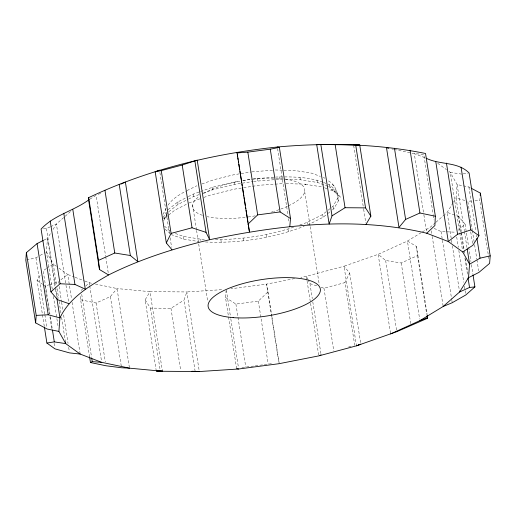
<?xml version="1.0" encoding="UTF-8"?>
<svg xmlns="http://www.w3.org/2000/svg" width="516" height="516" viewBox="0 0 516 516"><rect width="100%" height="100%" fill="white"/><g stroke="black" fill="none" stroke-linecap="round" stroke-linejoin="round"><path stroke-width="0.39" stroke-dasharray="2.58 1.94" d="M89.597 356.962L80.638 299.77L80.87 295.113M52.277 289.218L46.421 251.802L47.478 238.302L50.878 232.864M488.865 258.606L479.783 200.614L479.957 198.363M236.631 368.637L225.486 297.461L226.079 290.856M163.017 214.327L166.094 208.432M195.138 371.327L183.993 300.151L186.85 291.946L222.196 289.65M354.744 345.378L344.914 282.626L349.667 273.041L344.011 266.224L306.336 276.279L300.873 277.356M163.121 217.533L166.294 212.141M163.959 218.79L167.545 212.702M163.695 220.603L166.92 215.127L165.649 217.223L163.824 218.855L168.113 215.469M331.711 207.342L332.936 206.374L337.696 198.292L336.497 190.888L329.414 184.663L327.944 184.122M332.452 209.915L333.684 208.941L338.464 200.827C337.845 192.52 335.613 184.754 327.783 180.465M156.277 371.03L145.131 299.854L149.982 291.663L186.85 291.946L199.311 371.546M168.042 205.116C172.409 198.737 179.6 194.39 186.392 190.894M53 229.465L56.392 224.021L64.603 216.772M453.08 202.859L447.14 212.373L444.798 214.443M453.506 202.175L456.054 198.099L457.112 184.593L450.281 172.383L449.023 171.473M44.286 326.357L37.068 280.285L40.725 274.538M80.638 299.77L96.079 303.002L110.385 296.584L117.022 288.56L149.982 291.663L162.443 371.268M225.486 297.461L235.902 304.066L258.335 301.125L268.017 291.882L266.559 284.103L230.955 288.773M81.109 290.463L82.85 288.812M85.759 286.058L89.242 282.755L92.332 283.4M65.19 216.256L70.466 211.599M435.414 222.731L430.725 226.872L421.817 232.29M436.001 222.209L444.212 214.959M458.234 230.22L465.084 224.17L458.376 216.269L455.383 215.23M168.093 209.638L177.878 201.911L187.63 196.964M168.771 211.734L177.981 204.459L187.779 199.492M168.726 214.985L174.853 210.147L188.282 203.33M299.822 224.989L307.214 222.364L322.539 214.585L327.434 210.721M328.047 210.238L331.104 207.825M307.852 225.002L323.242 217.184L327.537 213.792M328.157 213.308L329.995 211.85M60.888 279.788L67.712 274.467L74.394 277.04M46.317 268.617L43.163 270.707L50.226 315.786M46.95 268.197L53.251 264.011L56.392 266.288M145.131 299.854L150.459 308.123L170.957 308.278L183.993 300.151M89.939 199.112L96.105 195.358L105.58 255.859M421.133 232.703L407.427 241.036L378.151 254.324L344.011 266.224L356.479 345.83M26.58 259.961L35.965 257.832L39.448 255.826M40.145 255.42L45.027 252.608M44.015 240.069L47.478 238.302L54.96 286.064M187.076 190.546L196.815 185.786M188.327 196.609L193.203 194.132L199.853 191.771M188.475 199.137L193.371 196.648L199.311 194.545M188.985 202.969L200.066 198.763M43.402 228.852L46.472 228.549L50.02 226.937M50.723 226.614L56.392 224.021L65.867 284.522M98.304 194.364L101.962 192.7M390.489 333.136L378.151 254.324L385.652 260.496L401.235 262.992L417.515 255.607L416.515 246.487L407.427 241.036L419.643 319.049M201.917 183.98L214.301 179.581L234.135 174.672L251.105 172.009M200.595 191.507L212.418 187.314L234.206 181.922L239.727 181.058M203.02 193.229L212.663 189.804L234.541 184.393L252.763 181.529M203.801 197.435L210.534 195.048L234.277 189.172L242.843 187.83M215.43 239.566C241.985 239.618 268.701 235.451 293.914 227.085M205.439 241.978C238.914 243.578 272.803 238.179 304.143 226.318M43.254 284.755L45.111 286.096L48.801 284.884M49.542 284.639L58.405 281.723L58.656 283.303M321.017 287.251L323.964 288.218L344.914 282.626M348.532 347.036L351.641 346.21M241.94 367.573L272.874 363.528M294.636 278.582L266.559 284.103L279.021 363.703M251.873 171.886L273.79 170.093M242.881 180.561L252.35 179.071M253.137 178.949L274.693 177.104M253.556 181.4L280.014 179.22L284.748 179.355M243.623 187.708L259.206 185.257L283.626 183.561M463.175 173.886L468.36 173.079M275.492 177.046C291.288 176.704 307.82 176.614 322.803 182.225M471.779 201.021L467.773 201.221L472.23 229.691M474.978 200.859L479.783 200.614M275.357 169.983L283.103 170.209M283.877 170.228L295.545 170.609L311.548 173.144L320.339 176.395M285.535 179.375L300.512 179.807L317.611 182.509L327.931 186.328M286.006 183.625L305.865 184.199L304.259 184.109L322.319 186.96M175.408 233.458L183.483 236.444L200.511 239.14L206.007 239.295M434.175 228.433L441.07 231.555L455.95 232.232M461.691 174.118L450.281 172.383L459.633 232.084M171.08 234.503L183.612 239.134L198.383 241.475M470.244 187.708L468.889 186.986L457.112 184.593L464.342 230.762M391.915 148.963L393.456 149.285M394.23 149.446L414.29 153.645L423.746 154.361L433.163 214.469M95.415 284.045L117.022 288.56L129.49 368.166M464.845 200.44L456.054 198.099L461.291 231.529M307.975 279.627L309.948 283.639L317.327 286.045M454.635 214.972L447.14 212.373L451.377 239.437M323.538 182.496L327.209 183.851M328.666 186.599C333.742 188.708 336.755 193.719 340.657 197.305L331.478 189.256L333.323 190.868L335.555 191.855L328.937 189.411M324.525 187.779L328.202 189.14M424.687 157.644L414.29 153.645L423.765 214.14M75.136 277.324L84.044 280.756M84.792 281.039L89.242 282.755L89.616 285.142M323.268 177.478L324.945 178.22M437.71 163.295L446.514 169.654M58.908 268.101L67.712 274.467L71.576 299.145M37.068 280.285L42.634 284.31M332.336 184.47L334.316 186.192M164.514 226.131L169.829 230.794M165.159 229.298L169.899 233.464M46.421 251.802L53.251 264.011L56.618 285.509M307.646 278.956L306.336 276.279L306.955 280.259M337.696 198.292L338.464 200.827M329.414 184.663L330.143 187.147M332.936 206.374L333.684 208.941M316.934 180.052L317.611 182.509M322.539 214.585L323.242 217.184M299.906 177.356L300.512 179.807M307.214 222.364L307.691 224.337M279.491 176.769L280.014 179.22M287.999 229.181L288.56 231.845M257.084 178.33L257.516 180.781M266.211 234.574L266.682 237.257M468.889 186.986L475.823 231.278M476.442 235.232L476.694 236.812M472.353 230.484L474.088 241.559M474.585 244.719L476.81 258.955M476.939 259.748L478.667 270.816M470.727 231.852L472.585 243.713M465.084 224.17L468.567 246.416M468.689 247.209L470.927 261.502M471.424 264.682L472.92 274.215M464.471 231.561L466.961 247.48M461.414 232.329L464.155 249.841M464.277 250.634L464.781 253.82M465.529 258.593L467.644 272.125M458.376 216.269L460.853 232.09M460.982 232.877L463.703 250.279M464.942 258.187L467.67 275.583M459.756 232.884L462.375 249.596M456.699 236.999L458.318 247.325M458.814 250.505L463.787 282.278M464.413 286.245L465.529 293.398M451.506 240.237L451.881 242.623M452.377 245.803L459.608 291.979M441.07 231.555L442.309 239.463M442.431 240.256L451.719 299.57M451.848 300.357L452.216 302.731M433.285 215.256L434.027 220.003M431.344 230.852L432.092 235.631M432.221 236.425L443.186 306.472M423.888 214.94L426.758 233.245M416.515 246.487L427.164 314.502M417.515 255.607L426.719 314.386M401.235 262.992L410.813 324.158M385.652 260.496L396.546 330.092M353.679 145.531L363.528 208.412M363.651 209.212L365.773 222.744M349.667 273.041L360.69 343.424M323.964 288.218L333.794 350.97M304.704 191.636L310.064 225.86M310.187 226.659L319.288 284.767M309.948 283.639L312.303 298.661M312.793 301.828L321.094 354.815M307.085 281.059L310.445 302.55M310.574 303.344L318.675 355.085M277.576 148.595L288.044 215.462M288.541 218.649L288.915 221.035M268.017 291.882L271.732 315.611M271.855 316.398L279.162 363.058M258.335 301.125L268.165 363.877M235.902 304.066L245.732 366.818M226.337 290.185L230.697 318.05M230.826 318.843L238.424 367.405M192.597 204.962L196.461 229.639M196.59 230.439L198.583 243.171M198.705 243.971L207.684 301.28M159.895 172.557L169.493 233.851M170.119 237.831L171.615 247.383M170.957 308.278L180.658 370.236M150.459 308.123L160.16 370.082M105.709 256.652L108.321 273.37M110.385 296.584L121.408 366.973M96.079 303.002L105.29 361.781M89.745 285.935L101.588 361.561M81.728 294.417L91.635 357.685M72.072 302.324L80.174 354.066M65.99 285.316L68.86 303.627M59.153 286.47L61.501 301.492M61.63 302.286L62.991 310.987M63.61 314.941L68.067 343.411M68.686 347.365L69.305 351.319M57.115 288.689L58.611 298.242M59.108 301.428L61.107 314.167M61.604 317.346L65.468 342.024M46.472 228.549L55.515 286.283M55.638 287.077L57.25 297.358M55.457 289.244L56.579 296.41M53.4 296.377L58.011 325.835M50.349 316.579L52.329 329.234M45.111 286.096L49.465 313.896M49.962 317.076L51.826 328.989M54.064 343.288L54.69 347.262M35.965 257.832L44.757 313.986M44.879 314.779L46.859 327.428M243.339 238.166L243.713 240.869M234.206 181.922L234.541 184.393M220.925 239.727L221.209 242.43M212.418 187.314L212.663 189.804M200.511 239.14L200.614 240.488M193.203 194.132L193.371 196.648M183.483 236.444L183.612 239.134M177.878 201.911L177.981 204.459M276.066 178.239A56.773 18.389 -8.9 0 1 288.076 206.026M287.322 206.374A56.773 18.389 -8.9 0 1 273.615 211.463M272.887 211.683A56.773 18.389 -8.9 0 1 271.41 212.115M255.168 215.849A56.773 18.389 -8.9 0 1 246.648 217.159M245.113 217.346A56.773 18.389 -8.9 0 1 207.206 216.643M202.407 215.314A56.773 18.389 -8.9 0 1 199.137 196.441M203.685 193.448A56.773 18.389 -8.9 0 1 239.83 181.174M242.907 180.606A56.773 18.389 -8.9 0 1 252.189 179.252M252.995 179.155A56.773 18.389 -8.9 0 1 275.305 178.207"/><path stroke-width="0.77" d="M108.573 274.964L99.485 269.513L88.339 198.338L88.662 197.641C147.853 169.577 212.334 153.858 277.324 147.008C326.673 142.577 376.899 143.68 425.532 153.478L435.362 216.23L434.891 225.537L426.758 233.245C355.382 216.191 280.633 224.866 209.664 239.721C174.911 248.138 140.623 258.909 108.573 274.964C89.784 285.8 69.596 297.5 59.946 317.901L58.889 331.407L65.719 343.617L80.174 354.066L101.71 362.355L129.49 368.166L162.443 371.268L199.311 371.546L238.676 368.992L279.021 363.703L318.798 355.885L356.479 345.83L396.798 331.672L427.338 318.359L427.661 317.663L427.287 315.295M43.318 240.417L37.081 243.597L26.387 252.627L25.8 260.135L35.63 322.887L47.111 329.014L58.889 331.407M35.63 322.887L36.217 315.386L26.387 252.627M390.612 333.929L419.895 320.642L443.186 306.472L459.608 291.979L468.522 277.698L469.579 264.198L467.212 249.073M480.196 195.364L480.37 193.113L471.592 188.43M480.37 193.113L490.2 255.865L489.613 263.373L478.919 272.403L468.522 277.698M289.792 226.608L290.514 218.539L279.369 147.363L277.324 147.008M248.196 223.938L249.441 231.897L236.979 152.297M320.862 144.674L332.007 215.849L329.15 224.054L316.689 144.454L359.723 144.97L370.869 216.146L366.018 224.337M171.989 249.776L166.333 242.959L171.086 233.374L161.256 170.622L182.206 165.03L197.202 160.115L209.664 239.721L206.052 232.361L194.906 161.186M426.171 158.219C439.851 165.114 457.563 161.327 469.102 172.963L478.932 235.715L472.837 245.294L462.749 251.989L448.288 241.533L426.758 233.245M435.362 216.23L419.921 212.998L405.615 219.416L398.978 227.44L386.51 147.834L388.825 148.318M247.983 224.118L257.665 214.875L280.098 211.934L290.514 218.539M89.255 199.524C74.052 210.896 54.257 214.83 41.093 229.078L50.916 291.83L57.624 299.731L68.86 303.627M50.916 291.83L60.049 283.768L74.93 284.445L85.275 289.128L72.814 209.528M473.043 275.009L474.907 286.922L465.78 294.984L452.216 302.731L443.186 306.472M478.932 235.715L470.889 229.904L457.595 234.277L448.288 241.533L435.827 161.934M332.007 215.849L345.043 207.722L365.541 207.877L370.869 216.146M490.2 255.865L480.035 258.168L469.579 264.198L462.749 251.989M89.597 356.962L90.468 362.522L92.254 361.639L101.71 362.355M319.372 355.614L321.094 354.815M459.608 291.979L469.528 287.451L474.907 286.922M120.996 184.064L125.388 182.071L137.849 261.676L130.348 255.504L114.765 253.008L98.485 260.393L99.485 269.513M419.895 320.642L427.661 317.663M166.333 242.959L155.187 171.783L159.521 170.17M356.479 345.83L360.813 344.217L358.536 344.656M171.086 233.374L192.036 227.782L206.052 232.361M236.838 152.942L247.835 152.123L270.268 149.182L279.369 147.363M155.187 171.783L161.256 170.622M44.408 327.15L46.898 343.037L54.309 341.882L65.719 343.617L65.468 342.024M36.217 315.386L48.227 314.779L59.946 317.901L56.831 298.003M162.65 370.894L156.277 371.03L162.443 371.268M191.952 371.262L199.311 371.546M353.557 144.732L359.723 144.97M129.49 368.166L121.537 367.76L105.909 365.754L90.468 362.522M80.174 354.066L69.55 352.899L54.935 348.848L46.898 343.037M236.631 368.637L238.676 368.992M476.939 238.392L480.035 258.168M461.065 167.152L470.889 229.904M468.038 277.956L469.528 287.451M446.45 163.101L457.595 234.277M410.091 150.246L419.921 212.998M426.971 315.973L427.338 318.359M394.463 148.24L405.615 219.416M355.711 145.125L365.541 207.877M335.213 144.97L345.043 207.722M270.268 149.182L280.098 211.934M247.835 152.123L257.665 214.875M237.354 154.684L237.599 156.277M237.85 157.864L238.102 159.457M238.347 161.05L238.598 162.643M238.85 164.236L239.721 169.809M239.972 171.402L241.217 179.362M241.469 180.955L241.714 182.541M241.965 184.135L242.217 185.728M242.462 187.321L243.836 196.074M244.081 197.667L244.332 199.26M244.584 200.853L245.332 205.626M245.577 207.219L245.829 208.812M246.08 210.405L247.951 222.344M182.206 165.03L192.036 227.782M119.202 184.328L130.348 255.504M104.935 190.256L114.765 253.008M88.662 197.641L98.485 260.393M91.758 358.478L92.254 361.639M63.784 213.269L74.93 284.445M50.22 221.016L60.049 283.768M52.451 330.021L54.309 341.882M37.081 243.597L48.227 314.779M233.142 317.63A56.773 18.389 -8.9 0 0 320.288 291.134A56.773 18.389 -8.9 0 0 239.269 284.639A56.773 18.389 -8.9 0 0 233.142 317.63"/></g></svg>
